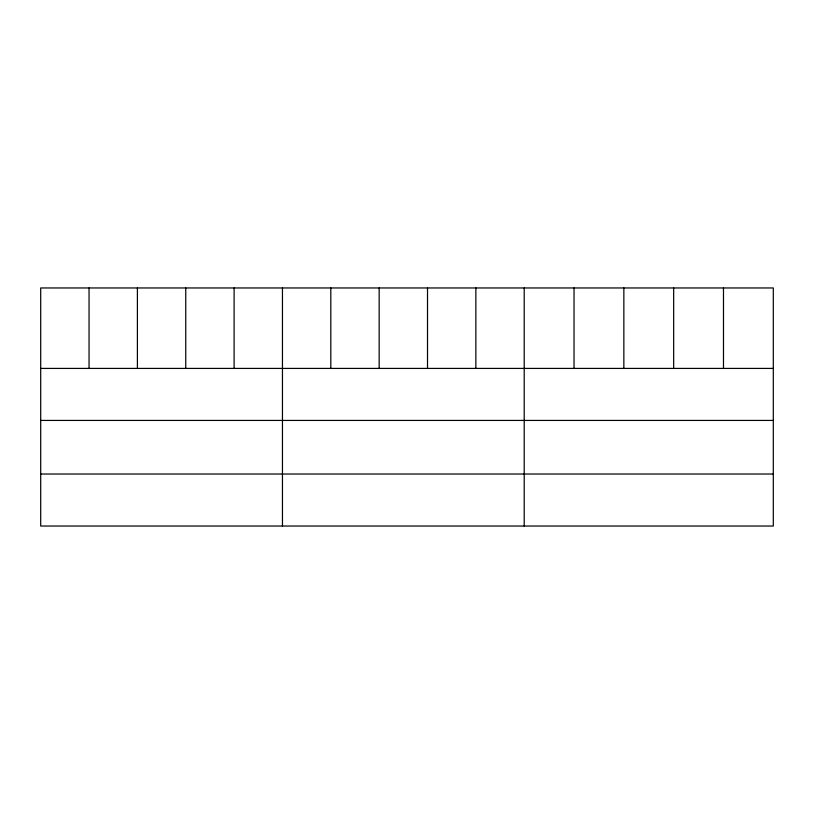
<?xml version="1.0" encoding="UTF-8"?>
<svg xmlns="http://www.w3.org/2000/svg" width="814" height="814" viewBox="0 0 814 814"><rect width="100%" height="100%" fill="white"/><g stroke="black" fill="none" stroke-linecap="round" stroke-linejoin="round"><path stroke-width="1.22" d="M773.3 420.431L773.3 287.963L40.7 287.963L40.7 526.037L773.3 526.037L773.3 420.431L40.7 420.431M40.7 368.416L773.3 368.416M40.7 474.023L773.3 474.023M723.483 287.963L723.483 368.416M673.666 287.963L673.666 368.416M623.85 287.963L623.85 368.416M574.033 287.963L574.033 368.416M524.216 287.963L524.216 526.037M475.864 287.963L475.864 368.416M427.513 287.963L427.513 368.416M379.161 287.963L379.161 368.416M330.81 287.963L330.81 368.416M282.458 287.963L282.458 526.037M234.106 287.963L234.106 368.416M185.755 287.963L185.755 368.416M137.403 287.963L137.403 368.416M89.052 287.963L89.052 368.416"/></g></svg>
